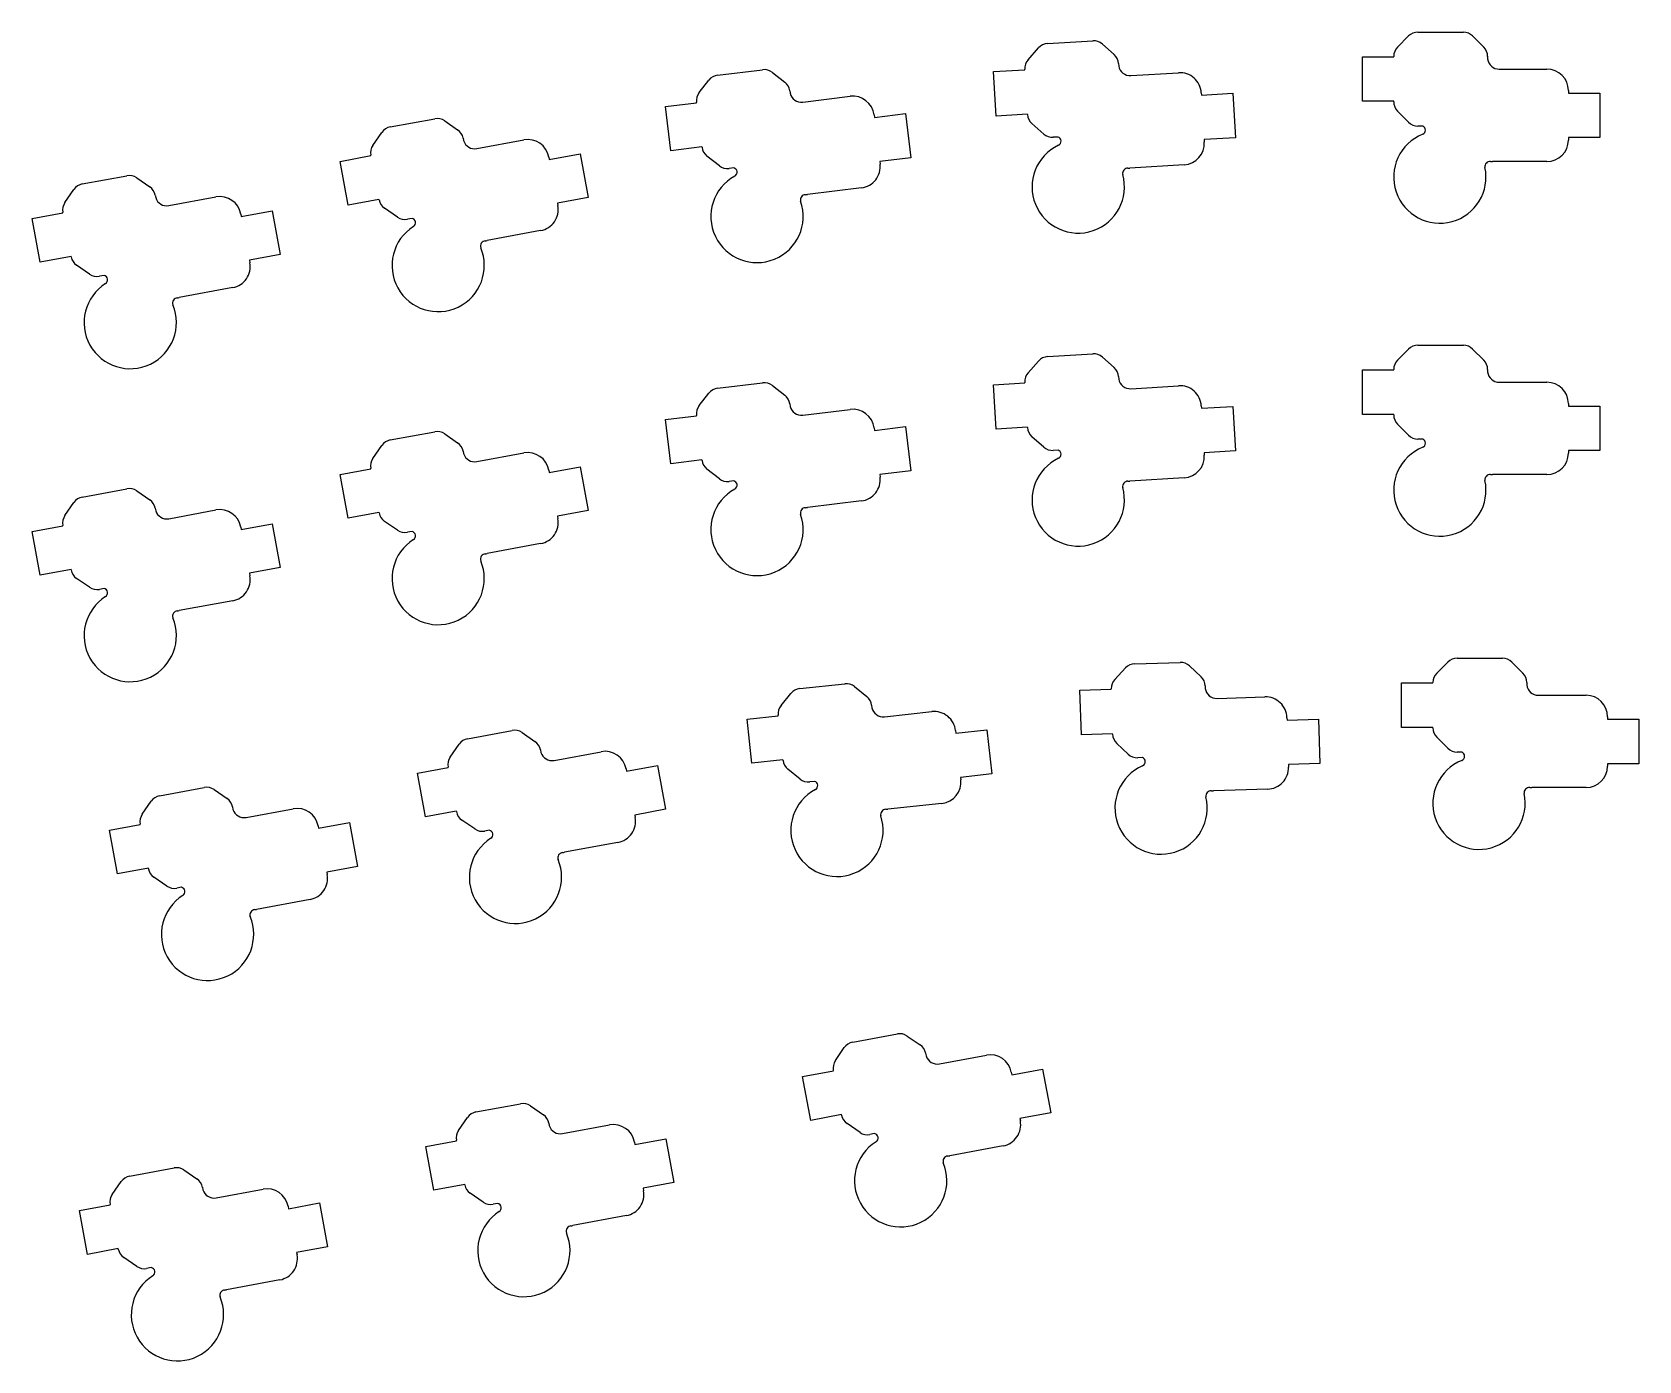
# Model space of a CAD drawing. Extents: x -7 to 207, y -72 to 9.
# Drawn here: x 109.9 to 207.4, y -71.8 to 8.8 of the extents above; entities that cross this region are included whole.
import ezdxf

# ---------------------------------------------------------------- set-up
doc = ezdxf.new("R2010")
doc.units = 0
doc.layers.add('BLACK', color=7, linetype='CONTINUOUS')

msp = doc.modelspace()

# ---------------------------------------------------------------- linework, layer by layer
at = {"layer": 'BLACK', "linetype": 'CONTINUOUS'}
for p, q in [((193.97246, 8.8), (196.723939, 8.8)), ((170.318295, 7.122387), (170.950144, 7.836563)), ((171.500464, 8.104972), (174.246811, 8.272946)), ((174.825738, 8.073604), (175.539882, 7.441783)), ((192.732511, 7.891418), (193.406781, 8.565688)), ((197.289617, 8.565688), (197.963857, 7.891448)), ((175.807909, 6.898195), (175.817531, 6.740871)), ((190.598199, 7.3), (192.498199, 7.3)), ((190.598199, 4.6), (190.598199, 7.3)), ((192.498199, 7.3), (192.498199, 7.325739)), ((198.198199, 7.332511), (198.198199, 7.174893)), ((150.363405, 5.131425), (150.950477, 5.882842)), ((151.483384, 6.184346), (154.214354, 6.519667)), ((154.80437, 6.35604), (155.555754, 5.768995)), ((168.224069, 6.401776), (170.120525, 6.517768)), ((168.3889, 3.706812), (168.224069, 6.401776)), ((170.120525, 6.517768), (170.118954, 6.543459)), ((176.554374, 6.159878), (179.448965, 6.336918)), ((198.898199, 6.55), (201.798199, 6.55)), ((155.856467, 5.242784), (155.875675, 5.086341)), ((156.646613, 4.551414), (159.524997, 4.904835)), ((180.825904, 5.118706), (180.835061, 4.968986)), ((180.835061, 4.968986), (182.731517, 5.084978)), ((182.731517, 5.084978), (182.896348, 2.390014)), ((203.098199, 5.25), (203.098199, 5.1)), ((203.098199, 5.1), (204.998199, 5.1)), ((204.998199, 5.1), (204.998199, 2.4)), ((148.317078, 4.284308), (150.202916, 4.51586)), ((148.646125, 1.604433), (148.317078, 4.284308)), ((150.202916, 4.51586), (150.199779, 4.541407)), ((192.498199, 4.6), (190.598199, 4.6)), ((192.498199, 4.574261), (192.498199, 4.6)), ((193.406781, 3.334312), (192.732511, 4.008582)), ((131.62089, 3.04529), (134.326295, 3.546708)), ((134.925201, 3.419406), (135.711021, 2.879327)), ((160.973737, 3.772955), (160.992017, 3.624073)), ((160.992017, 3.624073), (162.877855, 3.855625)), ((162.877855, 3.855625), (163.206902, 1.17575)), ((170.285356, 3.822804), (168.3889, 3.706812)), ((170.286928, 3.797113), (170.285356, 3.822804)), ((171.269512, 2.614945), (170.555336, 3.246794)), ((194.258969, 3.1), (193.97246, 3.1)), ((130.56728, 1.92596), (131.107383, 2.711815)), ((136.043297, 2.372454), (136.072021, 2.217476)), ((136.874177, 1.730612), (139.725616, 2.259095)), ((172.134415, 2.433094), (171.84844, 2.415603)), ((182.896348, 2.390014), (180.999892, 2.274022)), ((180.999892, 2.274022), (181.009049, 2.124302)), ((203.098199, 2.4), (203.098199, 2.25)), ((204.998199, 2.4), (203.098199, 2.4)), ((128.576485, 0.955498), (130.444669, 1.301745)), ((130.444669, 1.301745), (130.439978, 1.327053)), ((141.240754, 1.217769), (141.268089, 1.070281)), ((141.268089, 1.070281), (143.136273, 1.416529)), ((143.136273, 1.416529), (143.628309, -1.23826)), ((150.531963, 1.835985), (148.646125, 1.604433)), ((150.5351, 1.810438), (150.531963, 1.835985)), ((151.588021, 0.69046), (150.836604, 1.277531)), ((163.206902, 1.17575), (161.321065, 0.944199)), ((112.939047, -0.417185), (115.644452, 0.084233)), ((129.068521, -1.69929), (128.576485, 0.955498)), ((152.462412, 0.56175), (152.178039, 0.526833)), ((161.321065, 0.944199), (161.339345, 0.795317)), ((179.790837, 0.747364), (176.496992, 0.545903)), ((201.798199, 0.95), (198.498199, 0.95)), ((111.885437, -1.536515), (112.42554, -0.75066)), ((116.243358, -0.043069), (117.029178, -0.583148)), ((160.207465, -0.653423), (156.932063, -1.055592)), ((117.361454, -1.090021), (117.390178, -1.244999)), ((118.192334, -1.731863), (121.043773, -1.20338)), ((130.936705, -1.353043), (129.068521, -1.69929)), ((130.941395, -1.378351), (130.936705, -1.353043)), ((132.060726, -2.431961), (131.274871, -1.891858)), ((143.628309, -1.23826), (141.760125, -1.584507)), ((141.760125, -1.584507), (141.78746, -1.731995)), ((109.894642, -2.506977), (111.762826, -2.16073)), ((110.386678, -5.161765), (109.894642, -2.506977)), ((111.762826, -2.16073), (111.758135, -2.135422)), ((122.558911, -2.244706), (122.586246, -2.392194)), ((122.586246, -2.392194), (124.45443, -2.045946)), ((124.45443, -2.045946), (124.946466, -4.700735)), ((132.941344, -2.50705), (132.659632, -2.559263)), ((140.746135, -3.247133), (137.501394, -3.84851)), ((112.254862, -4.815518), (110.386678, -5.161765)), ((112.259552, -4.840826), (112.254862, -4.815518)), ((124.946466, -4.700735), (123.078282, -5.046982)), ((113.378883, -5.894436), (112.593028, -5.354333)), ((123.078282, -5.046982), (123.105617, -5.19447)), ((114.259501, -5.969525), (113.977789, -6.021738)), ((122.064292, -6.709608), (118.819551, -7.310985)), ((192.732511, -11.108582), (193.406781, -10.434312)), ((193.97246, -10.2), (196.723939, -10.2)), ((197.289617, -10.434312), (197.963857, -11.108552)), ((170.318295, -11.877614), (170.950144, -11.163438)), ((171.500464, -10.895029), (174.246811, -10.727055)), ((174.825738, -10.926397), (175.539882, -11.558218)), ((192.498199, -11.7), (192.498199, -11.674261)), ((198.198199, -11.667489), (198.198199, -11.825107)), ((151.483384, -12.815654), (154.214354, -12.480333)), ((154.80437, -12.64396), (155.555754, -13.231005)), ((168.224069, -12.598225), (170.120525, -12.482233)), ((168.3889, -15.293189), (168.224069, -12.598225)), ((170.120525, -12.482233), (170.118954, -12.456542)), ((175.807909, -12.101806), (175.817531, -12.25913)), ((176.554374, -12.840123), (179.448965, -12.663083)), ((190.598199, -11.7), (192.498199, -11.7)), ((190.598199, -14.4), (190.598199, -11.7)), ((198.898199, -12.45), (201.798199, -12.45)), ((150.363405, -13.868575), (150.950477, -13.117158)), ((148.317078, -14.715692), (150.202916, -14.48414)), ((150.202916, -14.48414), (150.199779, -14.458593)), ((155.856467, -13.757216), (155.875675, -13.913659)), ((156.646613, -14.448586), (159.524997, -14.095165)), ((180.825904, -13.881295), (180.835061, -14.031015)), ((180.835061, -14.031015), (182.731517, -13.915023)), ((182.731517, -13.915023), (182.896348, -16.609987)), ((192.498199, -14.4), (190.598199, -14.4)), ((192.498199, -14.425739), (192.498199, -14.4)), ((203.098199, -13.75), (203.098199, -13.9)), ((203.098199, -13.9), (204.998199, -13.9)), ((204.998199, -13.9), (204.998199, -16.6)), ((131.62089, -15.95471), (134.326295, -15.453292)), ((134.925201, -15.580594), (135.711021, -16.120673)), ((148.646125, -17.395567), (148.317078, -14.715692)), ((160.973737, -15.227045), (160.992017, -15.375927)), ((160.992017, -15.375927), (162.877855, -15.144375)), ((162.877855, -15.144375), (163.206902, -17.82425)), ((170.285356, -15.177197), (168.3889, -15.293189)), ((170.286928, -15.202888), (170.285356, -15.177197)), ((193.406781, -15.665688), (192.732511, -14.991418)), ((130.56728, -17.07404), (131.107383, -16.288185)), ((171.269512, -16.385056), (170.555336, -15.753207)), ((172.134415, -16.566907), (171.84844, -16.584398)), ((194.258969, -15.9), (193.97246, -15.9)), ((136.043297, -16.627546), (136.072021, -16.782524)), ((136.874177, -17.269388), (139.725616, -16.740905)), ((150.531963, -17.164015), (148.646125, -17.395567)), ((150.5351, -17.189562), (150.531963, -17.164015)), ((182.896348, -16.609987), (180.999892, -16.725979)), ((180.999892, -16.725979), (181.009049, -16.875699)), ((203.098199, -16.6), (203.098199, -16.75)), ((204.998199, -16.6), (203.098199, -16.6)), ((128.576485, -18.044502), (130.444669, -17.698255)), ((129.068521, -20.69929), (128.576485, -18.044502)), ((130.444669, -17.698255), (130.439978, -17.672947)), ((141.240754, -17.782231), (141.268089, -17.929719)), ((141.268089, -17.929719), (143.136273, -17.583471)), ((143.136273, -17.583471), (143.628309, -20.23826)), ((151.588021, -18.30954), (150.836604, -17.722469)), ((152.462412, -18.43825), (152.178039, -18.473167)), ((163.206902, -17.82425), (161.321065, -18.055801)), ((161.321065, -18.055801), (161.339345, -18.204683)), ((179.790837, -18.252637), (176.496992, -18.454098)), ((201.798199, -18.05), (198.498199, -18.05)), ((112.939047, -19.417185), (115.644452, -18.915767)), ((116.243358, -19.043069), (117.029178, -19.583148)), ((111.885437, -20.536515), (112.42554, -19.75066)), ((117.361454, -20.090021), (117.390178, -20.244999)), ((118.192334, -20.731863), (121.043773, -20.20338)), ((130.936705, -20.353043), (129.068521, -20.69929)), ((130.941395, -20.378351), (130.936705, -20.353043)), ((143.628309, -20.23826), (141.760125, -20.584507)), ((160.207465, -19.653423), (156.932063, -20.055592)), ((109.894642, -21.506977), (111.762826, -21.16073)), ((111.762826, -21.16073), (111.758135, -21.135422)), ((122.558911, -21.244706), (122.586246, -21.392194)), ((122.586246, -21.392194), (124.45443, -21.045946)), ((124.45443, -21.045946), (124.946466, -23.700735)), ((132.060726, -21.431961), (131.274871, -20.891858)), ((141.760125, -20.584507), (141.78746, -20.731995)), ((110.386678, -24.161765), (109.894642, -21.506977)), ((132.941344, -21.50705), (132.659632, -21.559263)), ((140.746135, -22.247133), (137.501394, -22.84851)), ((112.254862, -23.815518), (110.386678, -24.161765)), ((112.259552, -23.840826), (112.254862, -23.815518)), ((113.378883, -24.894436), (112.593028, -24.354333)), ((124.946466, -23.700735), (123.078282, -24.046982)), ((123.078282, -24.046982), (123.105617, -24.19447)), ((114.259501, -24.969525), (113.977789, -25.021738)), ((122.064292, -25.709608), (118.819551, -26.310985)), ((196.34746, -29.2), (199.098939, -29.2)), ((175.58203, -30.485162), (176.235395, -29.790615)), ((176.793654, -29.539137), (179.54385, -29.455111)), ((180.11642, -29.672039), (180.810936, -30.325374)), ((195.107511, -30.108582), (195.781781, -29.434312)), ((199.664617, -29.434312), (200.338857, -30.108552)), ((156.465548, -31.039782), (159.20132, -30.746204)), ((159.78877, -30.918822), (160.531101, -31.517273)), ((173.466775, -31.141483), (175.365889, -31.08346)), ((173.549229, -33.840223), (173.466775, -31.141483)), ((175.365889, -31.08346), (175.365103, -31.057733)), ((181.062237, -30.876894), (181.067051, -31.034439)), ((192.973199, -30.7), (194.873199, -30.7)), ((192.973199, -33.4), (192.973199, -30.7)), ((194.873199, -30.7), (194.873199, -30.674261)), ((200.573199, -30.667489), (200.573199, -30.825107)), ((155.329621, -32.075477), (155.928099, -31.333113)), ((160.823743, -32.048016), (160.84056, -32.204734)), ((181.785808, -31.637663), (184.684455, -31.549102)), ((201.273199, -31.45), (204.173199, -31.45)), ((153.270596, -32.891245), (155.15975, -32.688519)), ((153.558681, -35.575832), (153.270596, -32.891245)), ((155.15975, -32.688519), (155.157004, -32.662927)), ((161.603239, -32.751371), (164.486684, -32.441947)), ((186.023549, -32.808795), (186.02813, -32.958725)), ((186.02813, -32.958725), (187.927243, -32.900702)), ((187.927243, -32.900702), (188.009697, -35.599443)), ((205.473199, -32.75), (205.473199, -32.9)), ((205.473199, -32.9), (207.373199, -32.9)), ((207.373199, -32.9), (207.373199, -35.6)), ((136.311152, -34.086762), (139.016557, -33.585344)), ((139.615463, -33.712646), (140.401283, -34.252725)), ((165.91797, -33.595819), (165.933975, -33.744963)), ((165.933975, -33.744963), (167.823129, -33.542237)), ((167.823129, -33.542237), (168.111213, -36.226824)), ((175.448343, -33.7822), (173.549229, -33.840223)), ((175.449129, -33.807927), (175.448343, -33.7822)), ((194.873199, -33.4), (192.973199, -33.4)), ((194.873199, -33.425739), (194.873199, -33.4)), ((195.781781, -34.665688), (195.107511, -33.991418)), ((135.257542, -35.206092), (135.797645, -34.420237)), ((140.733559, -34.759598), (140.762283, -34.914576)), ((141.564439, -35.40144), (144.415878, -34.872957)), ((176.395153, -35.019551), (175.700607, -34.366187)), ((196.633969, -34.9), (196.34746, -34.9)), ((133.266747, -36.176554), (135.134931, -35.830307)), ((135.134931, -35.830307), (135.13024, -35.804999)), ((145.931016, -35.914283), (145.958351, -36.061771)), ((145.958351, -36.061771), (147.826535, -35.715523)), ((147.826535, -35.715523), (148.318571, -38.370312)), ((155.447834, -35.373106), (153.558681, -35.575832)), ((155.450581, -35.398698), (155.447834, -35.373106)), ((156.486276, -36.534625), (155.743912, -35.936148)), ((177.254099, -35.227729), (176.967724, -35.236479)), ((188.009697, -35.599443), (186.110584, -35.657466)), ((186.110584, -35.657466), (186.115164, -35.807396)), ((205.473199, -35.6), (205.473199, -35.75)), ((207.373199, -35.6), (205.473199, -35.6)), ((133.758783, -38.831342), (133.266747, -36.176554)), ((157.3586, -36.676673), (157.073726, -36.707243)), ((168.111213, -36.226824), (166.22206, -36.42955)), ((166.22206, -36.42955), (166.238064, -36.578693)), ((116.575698, -38.668567), (117.115801, -37.882712)), ((117.629308, -37.549237), (120.334713, -37.047819)), ((120.933619, -37.175121), (121.719439, -37.7152)), ((165.084193, -38.00998), (161.803031, -38.362083)), ((184.855471, -37.14649), (181.55701, -37.247267)), ((204.173199, -37.05), (200.873199, -37.05)), ((122.051715, -38.222073), (122.080439, -38.377051)), ((122.882595, -38.863915), (125.734034, -38.335432)), ((135.626967, -38.485095), (133.758783, -38.831342)), ((135.631657, -38.510403), (135.626967, -38.485095)), ((148.318571, -38.370312), (146.450387, -38.716559)), ((146.450387, -38.716559), (146.477722, -38.864047)), ((114.584903, -39.639029), (116.453087, -39.292782)), ((115.076939, -42.293817), (114.584903, -39.639029)), ((116.453087, -39.292782), (116.448396, -39.267474)), ((127.249172, -39.376758), (127.276507, -39.524246)), ((127.276507, -39.524246), (129.144691, -39.177998)), ((129.144691, -39.177998), (129.636727, -41.832787)), ((136.750988, -39.564013), (135.965133, -39.02391)), ((137.631606, -39.639102), (137.349894, -39.691315)), ((145.436397, -40.379185), (142.191656, -40.980562)), ((129.636727, -41.832787), (127.768543, -42.179034)), ((116.945123, -41.94757), (115.076939, -42.293817)), ((116.949813, -41.972878), (116.945123, -41.94757)), ((118.069144, -43.026488), (117.283289, -42.486385)), ((127.768543, -42.179034), (127.795878, -42.326522)), ((118.949762, -43.101577), (118.66805, -43.15379)), ((126.754553, -43.84166), (123.509812, -44.443037)), ((159.681183, -52.503134), (162.386588, -52.001716)), ((162.985494, -52.129018), (163.771314, -52.669097)), ((158.627573, -53.622464), (159.167676, -52.836609)), ((164.10359, -53.17597), (164.132314, -53.330948)), ((164.93447, -53.817812), (167.785909, -53.289329)), ((156.636778, -54.592926), (158.504962, -54.246679)), ((158.504962, -54.246679), (158.500271, -54.221371)), ((169.301047, -54.330655), (169.328382, -54.478143)), ((169.328382, -54.478143), (171.196566, -54.131895)), ((171.196566, -54.131895), (171.688602, -56.786684)), ((157.128814, -57.247714), (156.636778, -54.592926)), ((136.820507, -56.74011), (139.525912, -56.238692)), ((140.124818, -56.365994), (140.910638, -56.906073)), ((135.766897, -57.85944), (136.307, -57.073585)), ((141.242914, -57.412946), (141.271638, -57.567924)), ((158.996998, -56.901467), (157.128814, -57.247714)), ((159.001688, -56.926775), (158.996998, -56.901467)), ((160.121019, -57.980385), (159.335164, -57.440282)), ((171.688602, -56.786684), (169.820418, -57.132931)), ((169.820418, -57.132931), (169.847753, -57.280419)), ((133.776102, -58.829902), (135.644286, -58.483655)), ((135.644286, -58.483655), (135.639595, -58.458347)), ((142.073794, -58.054788), (144.925233, -57.526305)), ((146.467706, -58.715119), (148.33589, -58.368871)), ((148.33589, -58.368871), (148.827926, -61.02366)), ((161.001637, -58.055474), (160.719925, -58.107687)), ((134.268138, -61.48469), (133.776102, -58.829902)), ((146.440371, -58.567631), (146.467706, -58.715119)), ((168.806428, -58.795557), (165.561687, -59.396934)), ((115.803433, -60.635394), (118.508838, -60.133976)), ((119.107744, -60.261278), (119.893564, -60.801357)), ((114.749823, -61.754724), (115.289926, -60.968869)), ((120.22584, -61.30823), (120.254564, -61.463208)), ((136.136322, -61.138443), (134.268138, -61.48469)), ((136.141012, -61.163751), (136.136322, -61.138443)), ((148.827926, -61.02366), (146.959742, -61.369907)), ((146.959742, -61.369907), (146.987077, -61.517395)), ((112.759028, -62.725186), (114.627212, -62.378939)), ((114.627212, -62.378939), (114.622521, -62.353631)), ((121.05672, -61.950072), (123.908159, -61.421589)), ((125.450632, -62.610403), (127.318816, -62.264155)), ((127.318816, -62.264155), (127.810852, -64.918944)), ((137.260343, -62.217361), (136.474488, -61.677258)), ((138.140961, -62.29245), (137.859249, -62.344663)), ((113.251064, -65.379974), (112.759028, -62.725186)), ((125.423297, -62.462915), (125.450632, -62.610403)), ((145.945752, -63.032533), (142.701011, -63.63391)), ((115.119248, -65.033727), (113.251064, -65.379974)), ((115.123938, -65.059035), (115.119248, -65.033727)), ((127.810852, -64.918944), (125.942668, -65.265191)), ((125.942668, -65.265191), (125.970003, -65.412679)), ((116.243269, -66.112645), (115.457414, -65.572542)), ((117.123887, -66.187734), (116.842175, -66.239947)), ((124.928678, -66.927817), (121.683937, -67.529194))]:
    msp.add_line(p, q, dxfattribs=at)
at = {"layer": 'BLACK'}
for centre, radius, start, end in [((193.972462, 8), 0.799999, 89.9996419, 134.9996455), ((196.723939, 8), 0.8, 45, 90), ((171.549304, 7.306464), 0.799999, 93.49958679, 138.49962396), ((174.295649, 7.474438), 0.8, 48.4999747, 93.49993985), ((193.298199, 7.325737), 0.8, 134.99984807, 179.99985676), ((197.398069, 7.32564), 0.800159, 0.00100248, 45.00101265), ((170.917462, 6.592296), 0.8, -221.50018003, -176.50013164), ((175.009691, 6.84249), 0.800159, 3.50104034, 48.50100061), ((198.898169, 7.25448), 0.70448, -173.51329351, -89.99756008), ((151.580881, 5.39031), 0.799998, 96.99961887, 141.9996379), ((154.311849, 5.72563), 0.8, 51.99998359, 96.99996557), ((176.511337, 6.863042), 0.70448, -170.01327311, -86.49759326), ((179.528328, 5.039343), 1.3, 3.49999349, 93.49999618), ((201.798199, 5.25), 1.3, 0, 90), ((150.993816, 4.6389), 0.8, -218.00017338, -173.0001766), ((155.063138, 5.138453), 0.800159, 7.00094961, 52.0009819), ((156.560729, 5.250639), 0.70448, -166.51335831, -82.99758106), ((159.683427, 3.614525), 1.3, 6.99999358, 96.99999358), ((193.298199, 4.574263), 0.799999, -180.0003581, -135.0003545), ((131.76668, 2.258687), 0.799998, 100.49961733, 145.49966204), ((134.472084, 2.760104), 0.8, 55.50001983, 100.50003985), ((171.085435, 3.845954), 0.799999, -176.50034173, -131.50037604), ((193.972462, 3.9), 0.8, -135.00015193, -90.00014324), ((194.159042, 2.85), 0.269231, -68.2130147, 68.2130147), ((135.257818, 2.219886), 0.80016, 10.50107081, 55.50107653), ((136.745766, 2.423289), 0.704479, -163.01334014, -79.49752845), ((139.962522, 0.980863), 1.300001, 10.49998708, 100.49998708), ((171.799603, 3.214111), 0.8, -131.50012639, -86.50013164), ((172.049936, 2.17746), 0.269231, -64.71293929, 71.71290337), ((179.711474, 2.044939), 1.3, -86.50000382, 3.49999618), ((195.298199, 0), 2.8, -248.21321991, 12.20388667), ((201.798199, 2.25), 1.3, -90, 0), ((131.226583, 1.47284), 0.800001, -214.50015724, -169.50011404), ((151.329136, 1.907935), 0.799998, -173.00038113, -128.0003621), ((173.360957, -0.59768), 2.8, -244.71321673, 15.70388741), ((115.790241, -0.702371), 0.8, 55.50001983, 100.50003985), ((153.871691, -2.388493), 2.8, -241.21322324, 19.20388948), ((152.080545, 1.32087), 0.8, -128.00017338, -83.00010552), ((152.393697, 0.301435), 0.269232, -61.21286929, 75.21300141), ((160.049035, 0.636887), 1.3, -83.00000642, 6.99999358), ((176.371811, 0.222027), 0.321375, -271.0423008, -168.90523757), ((176.405316, 2.044802), 1.5017, -91.05532168, -86.50002248), ((198.353479, 0.63437), 0.321375, -274.54223818, -172.40520347), ((198.498199, 2.4517), 1.5017, -94.55530514, -90), ((113.084837, -1.203788), 0.799998, 100.49961733, 145.49966204), ((116.575975, -1.242589), 0.80016, 10.50107081, 55.50107653), ((112.54474, -1.989635), 0.800001, -214.50015724, -169.50011404), ((118.063923, -1.039186), 0.704479, -163.01334014, -79.49752845), ((121.280679, -2.481612), 1.300001, 10.49998708, 100.49998708), ((131.727999, -1.232561), 0.799998, -169.50038267, -124.50033796), ((140.509229, -1.968902), 1.3, -79.50000489, 10.50003845), ((156.826887, -1.386507), 0.321375, -267.5423296, -165.40530252), ((156.749052, 0.434914), 1.501699, -87.55530693, -83.00000472), ((132.513846, -1.772658), 0.800001, -124.50015724, -79.50018446), ((132.888649, -2.771074), 0.269231, -57.71300114, 78.71298058), ((134.528102, -5.365756), 2.8, -237.71322473, 22.70388673), ((137.416616, -4.185228), 0.321375, -264.04227216, -161.90518236), ((137.227731, -2.371956), 1.5017, -84.05529369, -79.50000406), ((113.046156, -4.695036), 0.799998, -169.50038267, -124.50033796), ((121.827386, -5.431377), 1.3, -79.50000489, 10.50003845), ((115.846259, -8.828231), 2.8, -237.71322473, 22.70388673), ((113.832003, -5.235133), 0.800001, -124.50015724, -79.50018446), ((114.206806, -6.233549), 0.269231, -57.71300114, 78.71298058), ((118.734773, -7.647703), 0.321375, -264.04227216, -161.90518236), ((118.545888, -5.834431), 1.5017, -84.05529369, -79.50000406), ((193.972462, -11), 0.799999, 89.9996419, 134.9996455), ((196.723939, -11), 0.8, 45, 90), ((171.549304, -11.693537), 0.799999, 93.49958679, 138.49962396), ((174.295649, -11.525563), 0.8, 48.4999747, 93.49993985), ((175.009691, -12.157511), 0.800159, 3.50104034, 48.50100061), ((193.298199, -11.674263), 0.8, 134.99984807, 179.99985676), ((197.398069, -11.67436), 0.800159, 0.00100248, 45.00101265), ((154.311849, -13.27437), 0.8, 51.99998359, 96.99996557), ((170.917462, -12.407705), 0.8, -221.50018003, -176.50013164), ((176.511337, -12.136959), 0.70448, -170.01327311, -86.49759326), ((179.528328, -13.960658), 1.3, 3.49999349, 93.49999618), ((198.898169, -11.74552), 0.70448, -173.51329351, -89.99756008), ((201.798199, -13.75), 1.3, 0, 90), ((151.580881, -13.60969), 0.799998, 96.99961887, 141.9996379), ((155.063138, -13.861547), 0.800159, 7.00094961, 52.0009819), ((150.993816, -14.3611), 0.8, -218.00017338, -173.0001766), ((156.560729, -13.749361), 0.70448, -166.51335831, -82.99758106), ((159.683427, -15.385475), 1.3, 6.99999358, 96.99999358), ((193.298199, -14.425737), 0.799999, -180.0003581, -135.0003545), ((134.472084, -16.239896), 0.8, 55.50001983, 100.50003985), ((171.085435, -15.154047), 0.799999, -176.50034173, -131.50037604), ((131.76668, -16.741313), 0.799998, 100.49961733, 145.49966204), ((135.257818, -16.780114), 0.80016, 10.50107081, 55.50107653), ((171.799603, -15.78589), 0.8, -131.50012639, -86.50013164), ((172.049936, -16.822541), 0.269231, -64.71293929, 71.71290337), ((195.298199, -19), 2.8, -248.21321991, 12.20388667), ((193.972462, -15.1), 0.8, -135.00015193, -90.00014324), ((194.159042, -16.15), 0.269231, -68.2130147, 68.2130147), ((131.226583, -17.52716), 0.800001, -214.50015724, -169.50011404), ((136.745766, -16.576711), 0.704479, -163.01334014, -79.49752845), ((139.962522, -18.019137), 1.300001, 10.49998708, 100.49998708), ((151.329136, -17.092065), 0.799998, -173.00038113, -128.0003621), ((173.360957, -19.597681), 2.8, -244.71321673, 15.70388741), ((179.711474, -16.955062), 1.3, -86.50000382, 3.49999618), ((201.798199, -16.75), 1.3, -90, 0), ((152.080545, -17.67913), 0.8, -128.00017338, -83.00010552), ((152.393697, -18.698565), 0.269232, -61.21286929, 75.21300141), ((160.049035, -18.363113), 1.3, -83.00000642, 6.99999358), ((176.371811, -18.777974), 0.321375, -271.0423008, -168.90523757), ((176.405316, -16.955199), 1.5017, -91.05532168, -86.50002248), ((198.353479, -18.36563), 0.321375, -274.54223818, -172.40520347), ((198.498199, -16.5483), 1.5017, -94.55530514, -90), ((113.084837, -20.203788), 0.799998, 100.49961733, 145.49966204), ((115.790241, -19.702371), 0.8, 55.50001983, 100.50003985), ((153.871691, -21.388493), 2.8, -241.21322324, 19.20388948), ((116.575975, -20.242589), 0.80016, 10.50107081, 55.50107653), ((118.063923, -20.039186), 0.704479, -163.01334014, -79.49752845), ((121.280679, -21.481612), 1.300001, 10.49998708, 100.49998708), ((131.727999, -20.232561), 0.799998, -169.50038267, -124.50033796), ((156.826887, -20.386507), 0.321375, -267.5423296, -165.40530252), ((156.749052, -18.565086), 1.501699, -87.55530693, -83.00000472), ((112.54474, -20.989635), 0.800001, -214.50015724, -169.50011404), ((132.513846, -20.772658), 0.800001, -124.50015724, -79.50018446), ((140.509229, -20.968902), 1.3, -79.50000489, 10.50003845), ((134.528102, -24.365756), 2.8, -237.71322473, 22.70388673), ((132.888649, -21.771074), 0.269231, -57.71300114, 78.71298058), ((137.416616, -23.185228), 0.321375, -264.04227216, -161.90518236), ((137.227731, -21.371956), 1.5017, -84.05529369, -79.50000406), ((113.046156, -23.695036), 0.799998, -169.50038267, -124.50033796), ((121.827386, -24.431377), 1.3, -79.50000489, 10.50003845), ((113.832003, -24.235133), 0.800001, -124.50015724, -79.50018446), ((114.206806, -25.233549), 0.269231, -57.71300114, 78.71298058), ((115.846259, -27.828231), 2.8, -237.71322473, 22.70388673), ((118.545888, -24.834431), 1.5017, -84.05529369, -79.50000406), ((118.734773, -26.647703), 0.321375, -264.04227216, -161.90518236), ((196.347462, -30), 0.799999, 89.9996419, 134.9996455), ((199.098939, -30), 0.8, 45, 90), ((176.818087, -30.338764), 0.799998, 91.74965754, 136.7496296), ((179.568281, -30.254738), 0.8, 46.74998239, 91.75001328), ((195.673199, -30.674263), 0.8, 134.99984807, 179.99985676), ((199.773069, -30.67436), 0.800159, 0.00100248, 45.00101265), ((156.550909, -31.835215), 0.799999, 96.12469248, 141.12465372), ((159.286679, -31.541638), 0.800001, 51.12505655, 96.1250409), ((176.16473, -31.033304), 0.8, -223.25012194, -178.25012989), ((180.26269, -30.908197), 0.80016, 1.75102546, 46.75099784), ((181.764264, -30.933513), 0.70448, -171.76328662, -88.24753913), ((201.273169, -30.74552), 0.70448, -173.51329351, -89.99756008), ((155.952437, -32.577571), 0.8, -218.87520062, -173.87516509), ((160.028913, -32.14022), 0.80016, 6.12598493, 51.12601658), ((184.724155, -32.848495), 1.299999, 1.74999659, 91.74999794), ((204.173199, -32.75), 1.3, 0, 90), ((161.528043, -32.050916), 0.70448, -167.38830512, -83.87258865), ((164.625392, -33.734526), 1.3, 6.12499122, 96.12503034), ((136.456942, -34.873365), 0.799998, 100.49961733, 145.49966204), ((139.162346, -34.371948), 0.8, 55.50001983, 100.50003985), ((176.248756, -33.783495), 0.799998, -178.25041405, -133.2503704), ((195.673199, -33.425737), 0.799999, -180.0003581, -135.0003545), ((139.94808, -34.912166), 0.80016, 10.50107081, 55.50107653), ((141.436028, -34.708763), 0.704479, -163.01334014, -79.49752845), ((144.652784, -36.151189), 1.300001, 10.49998708, 100.49998708), ((176.943295, -34.436852), 0.8, -133.25017102, -88.25012989), ((196.347462, -34.1), 0.8, -135.00015193, -90.00014324), ((196.534042, -35.15), 0.269231, -68.2130147, 68.2130147), ((135.916845, -35.659212), 0.800001, -214.50015724, -169.50011404), ((156.246014, -35.313338), 0.799999, -173.87537873, -128.87534628), ((178.387514, -38.294547), 2.8, -246.4632296, 13.95387826), ((177.161854, -35.480664), 0.269231, -66.46303794, 69.96316617), ((184.815771, -35.847096), 1.299999, -88.25000341, 1.74999794), ((197.673199, -38), 2.8, -248.21321991, 12.20388667), ((204.173199, -35.75), 1.3, -90, 0), ((120.480502, -37.834423), 0.8, 55.50001983, 100.50003985), ((156.98837, -35.91181), 0.8, -128.87514486, -83.87516509), ((157.285918, -36.935908), 0.269231, -62.08803651, 74.3380392), ((164.945485, -36.717401), 1.3, -83.87496966, 6.12503034), ((117.775098, -38.33584), 0.799998, 100.49961733, 145.49966204), ((121.266236, -38.374641), 0.80016, 10.50107081, 55.50107653), ((158.722661, -39.648093), 2.799999, -242.08822074, 18.32889071), ((181.421996, -37.567169), 0.321375, -272.79230279, -170.65509206), ((181.51115, -35.746267), 1.5017, -92.80528379, -88.24998847), ((200.728479, -37.36563), 0.321375, -274.54223818, -172.40520347), ((200.873199, -35.5483), 1.5017, -94.55530514, -90), ((117.235001, -39.121687), 0.800001, -214.50015724, -169.50011404), ((122.754184, -38.171238), 0.704479, -163.01334014, -79.49752845), ((125.97094, -39.613664), 1.300001, 10.49998708, 100.49998708), ((136.418261, -38.364613), 0.799998, -169.50038267, -124.50033796), ((145.199491, -39.100954), 1.3, -79.50000489, 10.50003845), ((161.692814, -38.691352), 0.321376, -268.41717642, -166.280188), ((161.642802, -36.868955), 1.501701, -88.43030246, -83.8749743), ((137.204108, -38.90471), 0.800001, -124.50015724, -79.50018446), ((137.578911, -39.903126), 0.269231, -57.71300114, 78.71298058), ((139.218364, -42.497808), 2.8, -237.71322473, 22.70388673), ((142.106878, -41.31728), 0.321375, -264.04227216, -161.90518236), ((141.917993, -39.504008), 1.5017, -84.05529369, -79.50000406), ((117.736417, -41.827088), 0.799998, -169.50038267, -124.50033796), ((126.517647, -42.563429), 1.3, -79.50000489, 10.50003845), ((120.53652, -45.960283), 2.8, -237.71322473, 22.70388673), ((118.522264, -42.367185), 0.800001, -124.50015724, -79.50018446), ((118.897067, -43.365601), 0.269231, -57.71300114, 78.71298058), ((123.425034, -44.779755), 0.321375, -264.04227216, -161.90518236), ((123.236149, -42.966483), 1.5017, -84.05529369, -79.50000406), ((159.826973, -53.289737), 0.799998, 100.49961733, 145.49966204), ((162.532377, -52.78832), 0.8, 55.50001983, 100.50003985), ((163.318111, -53.328538), 0.80016, 10.50107081, 55.50107653), ((164.806059, -53.125135), 0.704479, -163.01334014, -79.49752845), ((168.022815, -54.567561), 1.300001, 10.49998708, 100.49998708), ((159.286876, -54.075584), 0.800001, -214.50015724, -169.50011404), ((139.671701, -57.025296), 0.8, 55.50001983, 100.50003985), ((136.966297, -57.526713), 0.799998, 100.49961733, 145.49966204), ((140.457435, -57.565514), 0.80016, 10.50107081, 55.50107653), ((145.162139, -58.804537), 1.300001, 10.49998708, 100.49998708), ((159.788292, -56.780985), 0.799998, -169.50038267, -124.50033796), ((168.569522, -57.517326), 1.3, -79.50000489, 10.50003845), ((136.4262, -58.31256), 0.800001, -214.50015724, -169.50011404), ((141.945383, -57.362111), 0.704479, -163.01334014, -79.49752845), ((160.574139, -57.321082), 0.800001, -124.50015724, -79.50018446), ((160.948942, -58.319498), 0.269231, -57.71300114, 78.71298058), ((162.588395, -60.91418), 2.8, -237.71322473, 22.70388673), ((165.476909, -59.733652), 0.321375, -264.04227216, -161.90518236), ((165.288024, -57.92038), 1.5017, -84.05529369, -79.50000406), ((118.654627, -60.92058), 0.8, 55.50001983, 100.50003985), ((115.949223, -61.421997), 0.799998, 100.49961733, 145.49966204), ((119.440361, -61.460798), 0.80016, 10.50107081, 55.50107653), ((124.145065, -62.699821), 1.300001, 10.49998708, 100.49998708), ((136.927616, -61.017961), 0.799998, -169.50038267, -124.50033796), ((115.409126, -62.207844), 0.800001, -214.50015724, -169.50011404), ((120.928309, -61.257395), 0.704479, -163.01334014, -79.49752845), ((137.713463, -61.558058), 0.800001, -124.50015724, -79.50018446), ((138.088266, -62.556474), 0.269231, -57.71300114, 78.71298058), ((145.708846, -61.754302), 1.3, -79.50000489, 10.50003845), ((139.727719, -65.151156), 2.8, -237.71322473, 22.70388673), ((142.616233, -63.970628), 0.321375, -264.04227216, -161.90518236), ((142.427348, -62.157356), 1.5017, -84.05529369, -79.50000406), ((115.910542, -64.913245), 0.799998, -169.50038267, -124.50033796), ((116.696389, -65.453342), 0.800001, -124.50015724, -79.50018446), ((117.071192, -66.451758), 0.269231, -57.71300114, 78.71298058), ((124.691772, -65.649586), 1.3, -79.50000489, 10.50003845), ((118.710645, -69.04644), 2.8, -237.71322473, 22.70388673), ((121.599159, -67.865912), 0.321375, -264.04227216, -161.90518236), ((121.410274, -66.05264), 1.5017, -84.05529369, -79.50000406)]:
    msp.add_arc(centre, radius, start, end, dxfattribs=at)

doc.saveas('drawing.dxf')
